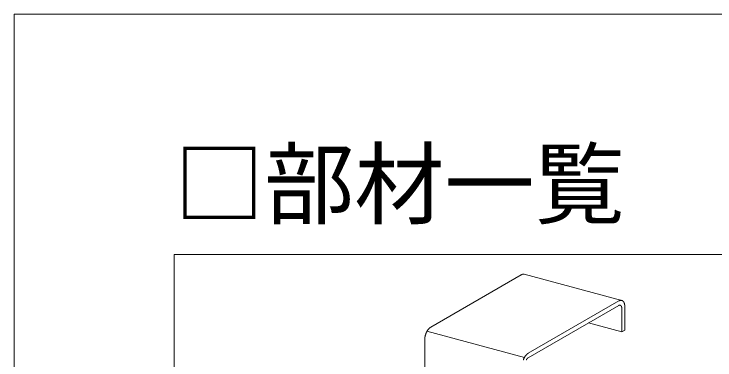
# Model space of a CAD drawing. Units: millimetres on the paper, with parts at other scales. Extents: x -210 to 210, y -148 to 148.
# Drawn here: x -195 to -177.49, y 128.87 to 137.5 of the extents above; entities that cross this region are included whole.
import ezdxf
from ezdxf.enums import TextEntityAlignment as Align

# ---------------------------------------------------------------- set-up
doc = ezdxf.new("R2010")
doc.units = ezdxf.units.MM
doc.layers.add('0-1_吊り材', color=7, linetype='Continuous', lineweight=18)
doc.layers.add('F-3_野縁', color=3, linetype='Continuous', lineweight=18)
doc.layers.add('F-6_文字__矢印', color=7, linetype='Continuous')
doc.styles.add('ＭＳ ゴシック', font='')
doc.styles.get('ＭＳ ゴシック').set_extended_font_data('MS Gothic')

msp = doc.modelspace()

# ---------------------------------------------------------------- linework, layer by layer
at = {"layer": '0-1_吊り材'}
for p, q in [((-184.591, 129.687), (-182.33, 130.992)), ((-179.821, 130.354), (-182.256, 131.006)), ((-182.156, 129.035), (-179.896, 130.34)), ((-179.896, 130.228), (-182.156, 128.923)), ((-179.821, 130.16), (-179.821, 129.572)), ((-179.745, 130.203), (-179.745, 129.615)), ((-179.821, 129.572), (-180.649, 129.794)), ((-182.25, 128.932), (-184.685, 129.585)), ((-179.745, 129.615), (-179.821, 129.572)), ((-184.742, 129.376), (-184.742, 124.202))]:
    msp.add_line(p, q, dxfattribs=at)
for centre, radius, start, end in [((-182.255, 130.862), 0.151, 117.1651, 120.0199), ((-182.26, 130.873), 0.139, 114.1458, 117.166), ((-182.265, 130.883), 0.128, 110.9519, 114.1466), ((-182.269, 130.892), 0.117, 107.5762, 110.9525), ((-182.271, 130.901), 0.108, 104.0141, 107.5765), ((-182.273, 130.909), 0.1, 100.2649, 104.014), ((-182.275, 130.915), 0.0934, 96.3327, 100.2643), ((-182.275, 130.921), 0.0875, 92.2272, 96.3314), ((-182.275, 130.926), 0.0828, 87.9649, 92.2253), ((-182.275, 130.93), 0.079, 83.5693, 87.9624), ((-182.275, 130.932), 0.0764, 79.0704, 83.5662), ((-182.275, 130.934), 0.0747, 74.504, 79.0668), ((-179.821, 130.209), 0.151, 117.1651, 120.0199), ((-179.826, 130.22), 0.139, 114.1458, 117.166), ((-179.831, 130.231), 0.128, 110.9519, 114.1466), ((-179.834, 130.24), 0.117, 107.5762, 110.9525), ((-179.837, 130.249), 0.108, 104.0141, 107.5765), ((-179.839, 130.256), 0.1, 100.2649, 104.014), ((-179.84, 130.263), 0.0934, 96.3327, 100.2643), ((-179.841, 130.269), 0.0875, 92.2272, 96.3314), ((-179.841, 130.274), 0.0828, 87.9649, 92.2253), ((-179.841, 130.277), 0.079, 83.5693, 87.9624), ((-179.841, 130.28), 0.0764, 79.0704, 83.5662), ((-179.84, 130.282), 0.0747, 74.504, 79.0668), ((-179.84, 130.282), 0.074, 69.9098, 74.5001), ((-179.84, 130.282), 0.0743, 65.3292, 69.9059), ((-179.841, 130.281), 0.0757, 60.803, 65.3256), ((-179.842, 130.279), 0.078, 56.3684, 60.7997), ((-179.844, 130.276), 0.0814, 52.0577, 56.3657), ((-179.847, 130.273), 0.0858, 47.8966, 52.0556), ((-179.85, 130.269), 0.0913, 43.904, 47.8952), ((-179.855, 130.264), 0.0978, 40.092, 43.9032), ((-179.861, 130.259), 0.105, 36.4664, 40.0917), ((-179.868, 130.254), 0.114, 33.028, 36.4665), ((-179.876, 130.249), 0.124, 29.7734, 33.0285), ((-179.886, 130.243), 0.135, 26.6961, 29.7741), ((-179.896, 130.238), 0.147, 23.7877, 26.697), ((-179.908, 130.233), 0.16, 21.0381, 23.7887), ((-179.921, 130.228), 0.173, 18.4367, 21.0391), ((-179.935, 130.223), 0.188, 15.9726, 18.4377), ((-179.95, 130.219), 0.203, 13.6348, 15.9735), ((-179.965, 130.215), 0.22, 11.4131, 13.6358), ((-179.858, 130.163), 0.0754, 117.1651, 120.0199), ((-179.861, 130.168), 0.0693, 114.1458, 117.166), ((-179.864, 130.173), 0.0637, 110.9519, 114.1466), ((-179.865, 130.178), 0.0587, 107.5762, 110.9525), ((-179.867, 130.182), 0.0541, 104.0141, 107.5765), ((-179.868, 130.186), 0.0501, 100.2649, 104.014), ((-179.868, 130.19), 0.0467, 96.3327, 100.2643), ((-179.869, 130.193), 0.0438, 92.2272, 96.3314), ((-179.869, 130.195), 0.0414, 87.9649, 92.2253), ((-179.869, 130.197), 0.0395, 83.5693, 87.9624), ((-179.868, 130.198), 0.0382, 79.0704, 83.5662), ((-179.868, 130.199), 0.0373, 74.504, 79.0668), ((-179.868, 130.199), 0.037, 69.9098, 74.5001), ((-179.868, 130.199), 0.0372, 65.3292, 69.9059), ((-179.869, 130.199), 0.0378, 60.803, 65.3256), ((-179.869, 130.197), 0.039, 56.3684, 60.7997), ((-179.87, 130.196), 0.0407, 52.0577, 56.3657), ((-179.871, 130.194), 0.0429, 47.8966, 52.0556), ((-179.873, 130.192), 0.0456, 43.904, 47.8952), ((-179.876, 130.19), 0.0489, 40.092, 43.9032), ((-179.879, 130.188), 0.0527, 36.4664, 40.0917), ((-179.882, 130.185), 0.0571, 33.028, 36.4665), ((-179.886, 130.182), 0.062, 29.7734, 33.0285), ((-179.891, 130.18), 0.0674, 26.6961, 29.7741), ((-179.896, 130.177), 0.0733, 23.7877, 26.697), ((-179.902, 130.174), 0.0798, 21.0381, 23.7887), ((-179.909, 130.172), 0.0867, 18.4367, 21.0391), ((-179.915, 130.17), 0.094, 15.9726, 18.4377), ((-179.923, 130.167), 0.102, 13.6348, 15.9735), ((-179.931, 130.166), 0.11, 11.4131, 13.6358), ((-179.939, 130.164), 0.118, 9.2971, 11.414), ((-179.947, 130.163), 0.127, 7.2775, 9.298), ((-179.956, 130.161), 0.135, 5.3452, 7.2783), ((-179.965, 130.161), 0.144, 3.4921, 5.346), ((-179.982, 130.16), 0.162, 359.9925, 1.7109), ((-179.973, 130.16), 0.153, 1.7102, 3.4928), ((-179.982, 130.212), 0.236, 9.2971, 11.414), ((-179.999, 130.209), 0.253, 7.2775, 9.298), ((-180.016, 130.207), 0.271, 5.3452, 7.2783), ((-180.033, 130.205), 0.288, 3.4921, 5.346), ((-180.051, 130.204), 0.306, 1.7102, 3.4928), ((-180.068, 130.203), 0.323, 359.9925, 1.7109), ((-184.304, 129.369), 0.437, 154.0839, 155.4885), ((-184.313, 129.373), 0.428, 152.6595, 154.0843), ((-184.322, 129.378), 0.417, 151.2107, 152.6599), ((-184.333, 129.384), 0.405, 149.733, 151.2111), ((-184.344, 129.391), 0.392, 148.2219, 149.7335), ((-184.357, 129.398), 0.377, 146.6724, 148.2224), ((-184.37, 129.407), 0.362, 145.0793, 146.673), ((-184.383, 129.416), 0.346, 143.4369, 145.0799), ((-184.396, 129.426), 0.329, 141.7392, 143.4375), ((-184.41, 129.436), 0.312, 139.9797, 141.7398), ((-184.423, 129.448), 0.294, 138.1513, 139.9803), ((-184.436, 129.459), 0.277, 136.2465, 138.152), ((-184.449, 129.471), 0.259, 134.2572, 136.2473), ((-184.461, 129.484), 0.242, 132.1746, 134.258), ((-184.472, 129.496), 0.225, 129.9895, 132.1755), ((-184.483, 129.509), 0.209, 127.6919, 129.9904), ((-184.492, 129.521), 0.193, 125.2714, 127.6928), ((-184.501, 129.533), 0.178, 122.7174, 125.2725), ((-184.508, 129.545), 0.164, 120.0189, 122.7184), ((-184.386, 129.375), 0.356, 176.7232, 178.3328), ((-184.402, 129.376), 0.34, 178.3322, 179.9931), ((-184.37, 129.375), 0.372, 175.1597, 176.7237), ((-184.355, 129.373), 0.387, 173.6363, 175.1602), ((-184.341, 129.372), 0.401, 172.148, 173.6367), ((-184.329, 129.37), 0.413, 170.6899, 172.1484), ((-184.318, 129.368), 0.424, 169.2578, 170.6903), ((-184.308, 129.366), 0.434, 167.8473, 169.2582), ((-184.3, 129.365), 0.442, 166.4543, 167.8477), ((-184.294, 129.363), 0.449, 165.075, 166.4547), ((-184.289, 129.362), 0.454, 163.7054, 165.0753), ((-184.286, 129.361), 0.457, 162.342, 163.7058), ((-184.285, 129.361), 0.458, 160.981, 162.3423), ((-184.286, 129.361), 0.458, 159.6188, 160.9813), ((-184.288, 129.362), 0.455, 158.2517, 159.6191), ((-184.292, 129.363), 0.451, 156.8761, 158.2521), ((-184.297, 129.366), 0.445, 155.4881, 156.8765), ((-182.074, 128.893), 0.164, 120.0189, 122.7184), ((-181.854, 128.71), 0.455, 158.2517, 159.6191), ((-181.858, 128.711), 0.451, 156.8761, 158.2521), ((-181.863, 128.714), 0.445, 155.4881, 156.8765), ((-181.87, 128.717), 0.437, 154.0839, 155.4885), ((-181.879, 128.721), 0.428, 152.6595, 154.0843), ((-181.888, 128.726), 0.417, 151.2107, 152.6599), ((-181.899, 128.732), 0.405, 149.733, 151.2111), ((-181.91, 128.738), 0.392, 148.2219, 149.7335), ((-181.923, 128.746), 0.377, 146.6724, 148.2224), ((-181.935, 128.754), 0.362, 145.0793, 146.673), ((-181.949, 128.764), 0.346, 143.4369, 145.0799), ((-181.962, 128.774), 0.329, 141.7392, 143.4375), ((-181.976, 128.784), 0.312, 139.9797, 141.7398), ((-181.989, 128.795), 0.294, 138.1513, 139.9803), ((-182.002, 128.807), 0.277, 136.2465, 138.152), ((-182.028, 128.771), 0.203, 149.733, 151.2111), ((-182.015, 128.819), 0.259, 134.2572, 136.2473), ((-182.033, 128.775), 0.196, 148.2219, 149.7335), ((-182.04, 128.779), 0.189, 146.6724, 148.2224), ((-182.046, 128.783), 0.181, 145.0793, 146.673), ((-182.027, 128.832), 0.242, 132.1746, 134.258), ((-182.053, 128.787), 0.173, 143.4369, 145.0799), ((-182.059, 128.792), 0.164, 141.7392, 143.4375), ((-182.038, 128.844), 0.225, 129.9895, 132.1755), ((-182.066, 128.798), 0.156, 139.9797, 141.7398), ((-182.073, 128.803), 0.147, 138.1513, 139.9803), ((-182.048, 128.857), 0.209, 127.6919, 129.9904), ((-182.079, 128.809), 0.138, 136.2465, 138.152), ((-182.086, 128.815), 0.13, 134.2572, 136.2473), ((-182.058, 128.869), 0.193, 125.2714, 127.6928), ((-182.092, 128.821), 0.121, 132.1746, 134.258), ((-182.097, 128.828), 0.113, 129.9895, 132.1755), ((-182.067, 128.881), 0.178, 122.7174, 125.2725), ((-182.102, 128.834), 0.104, 127.6919, 129.9904), ((-182.107, 128.84), 0.0966, 125.2714, 127.6928), ((-182.112, 128.846), 0.0891, 122.7174, 125.2725), ((-182.115, 128.852), 0.082, 120.0189, 122.7184)]:
    msp.add_arc(centre, radius, start, end, dxfattribs=at)
at = {"layer": 'F-3_野縁'}
for p, q in [((-195, 137.5), (195, 137.5)), ((-191, 131.5), (-191, 101.637)), ((-191, 131.5), (-49.25, 131.5))]:
    msp.add_line(p, q, dxfattribs=at)
msp.add_lwpolyline([(-195, 137.5), (-195, -137.5), (195, -137.5)], dxfattribs=at)

# ---------------------------------------------------------------- texts
at = {"layer": 'F-6_文字__矢印', "style": 'ＭＳ ゴシック'}
msp.add_text('□部材一覧', height=1.65, dxfattribs=at).set_placement((-191, 131.937), align=Align.BOTTOM_LEFT)

doc.saveas('drawing.dxf')
